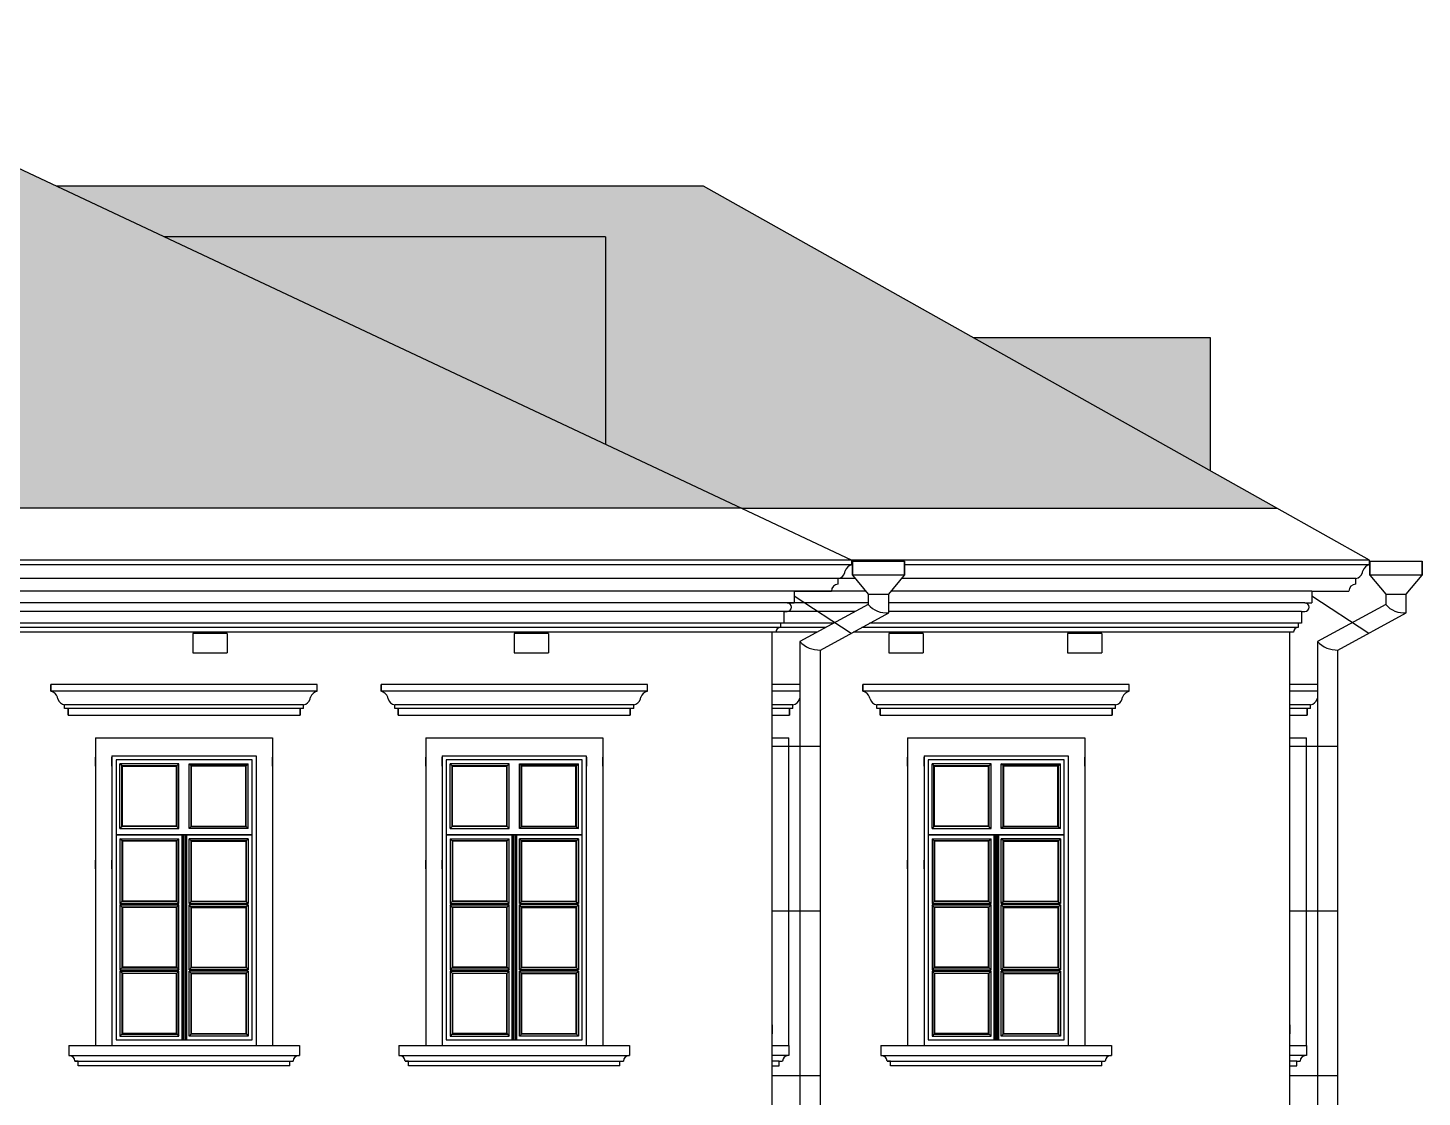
# Model space of a CAD drawing. Header units: millimetres. Extents: x 60 to 102290, y 34 to 65730.
# Drawn here: x 71849 to 82003, y 39050 to 46840 of the extents above; entities that cross this region are included whole.
import ezdxf

# ---------------------------------------------------------------- set-up
doc = ezdxf.new("R2010")
doc.units = ezdxf.units.MM
doc.layers.add('hatch', color=251, linetype='Continuous')

msp = doc.modelspace()

# ---------------------------------------------------------------- hatches: boundary and pattern name
at = {"layer": 'hatch', "lineweight": 25, "ltscale": 100}
h = msp.add_hatch(dxfattribs=at)
h.set_pattern_fill('AR-RSHKE', color=256, scale=0.499998)
h.set_pattern_definition([(0, (33770.94, -78253.59), (323.84854, 152.39931), [76.19966, -63.49971, 88.8996, -38.09983, 114.29948, -50.79977]), (0, (33847.14, -78247.24), (323.84854, 152.39931), [63.49971, -241.2989, 50.79977, -76.19966]), (0, (33999.54, -78263.12), (323.84854, 152.39931), [38.09983, -393.6982]), (90, (33770.94, -78253.59), (-107.94951, 152.39931), [146.04934, -463.5479]), (90, (33847.14, -78253.59), (-107.94951, 152.39931), [142.87435, -466.7229]), (90, (33910.64, -78253.59), (-107.94951, 152.39931), [133.3494, -476.24785]), (90, (33999.54, -78263.12), (-107.94951, 152.39931), [146.04934, -463.5479]), (90, (34037.64, -78263.12), (-107.94951, 152.39931), [146.04934, -463.5479]), (90, (34151.94, -78253.59), (-107.94951, 152.39931), [139.69937, -469.8979])])
h.paths.add_polyline_path([(69605.5, 46839.8), (62166.5, 43340.5), (77045.6, 43340.5)])
h.paths.add_polyline_path([(69829.3, 45209.5, -0.0817059), (70188.8, 45267, -0.0817059), (70548.2, 45209.5, -0.3126103), (71121.8, 44381.8), (71121.8, 44026.9), (69255.8, 44026.9), (69255.8, 44381.8, -0.3126104)], flags=16)
h.paths.add_polyline_path([(69323.3, 44530.9), (69659.8, 44530.9), (69659.8, 44080.9), (69309.8, 44080.9), (69309.8, 44381.8, -0.0451702)], flags=0)
h.paths.add_polyline_path([(69329.3, 44560.9, -0.2535644), (69847.4, 45158.6, -0.081526), (70188.8, 45213, -0.081526), (70530.2, 45158.6, -0.2535644), (71048.2, 44560.9), (70717.8, 44560.9), (70717.8, 45059, 0.019424), (70663.8, 45094.2), (70663.8, 44894.2), (70667.8, 44894.2), (70667.8, 44774.2), (70663.8, 44400.9), (70667.8, 44400.9), (70667.8, 44280.9), (70663.8, 44080.9), (70717.8, 44080.9), (70717.8, 44530.9), (71054.3, 44530.9, -0.0451643), (71067.8, 44381.8), (71067.8, 44080.9), (70173.8, 44080.9), (70173.8, 44080.9), (69769.8, 44080.9), (69713.8, 44080.9), (69713.8, 44280.9), (69709.8, 44280.9), (69709.8, 44400.9), (69713.8, 44400.9), (69713.8, 44774.2), (69709.8, 44774.2), (69709.8, 44894.2), (69713.8, 44894.2), (69713.8, 45094.2, 0.019424), (69659.8, 45059), (69659.8, 44560.9)], flags=0)
h.paths.add_polyline_path([(69719.8, 44400.9), (69719.8, 44280.9), (69715.8, 44082.9), (69715.8, 44280.9)], flags=0)
h.paths.add_polyline_path([(69715.8, 44774.2), (69713.8, 44774.2), (69713.8, 44400.9), (69715.8, 44774.2)], flags=0)
h.paths.add_polyline_path([(69769.8, 45061.7, -0.03362), (69864.2, 45105.1), (69864, 45105.1, -0.0684342), (70134.8, 45155.8), (70134.8, 44136.9), (69769.8, 44136.9)], flags=0)
h.paths.add_polyline_path([(69931.8, 45125.1), (70134.8, 45125.1), (69960.1, 45132), (70134.8, 45132)], flags=0)
h.paths.add_polyline_path([(70203.8, 45210.9, -0.077976), (70529.5, 45156.7, -0.0444077), (70661.8, 45093), (70661.8, 44894.2), (70657.8, 44894.2), (70657.8, 44774.2), (70661.8, 44774.2), (70661.8, 44400.9), (70657.8, 44400.9), (70657.8, 44280.9), (70661.8, 44280.9), (70661.8, 44082.9), (70203.8, 44082.9)], flags=0)
h.paths.add_polyline_path([(70242.8, 45155.8, -0.0684342), (70513.6, 45105.1), (70513.3, 45105.1, -0.03362), (70607.8, 45061.7), (70607.8, 44136.9), (70242.8, 44136.9)], flags=0)
h.paths.add_polyline_path([(70242.8, 44250.9), (70607.8, 44250.9), (70242.8, 44244), (70607.8, 44244)], flags=0)
h.paths.add_polyline_path([(76055.7, 45317), (72843.3, 45317), (76055.7, 43806.1)], flags=17)
h.paths.add_polyline_path([(76768.7, 45685.8), (72059.1, 45685.8), (72843.3, 45317), (76055.7, 45317), (76055.7, 43806.1), (77045.6, 43340.5), (80946.2, 43340.5)])
h.paths.add_polyline_path([(80460.9, 44580.5), (78737.5, 44580.5), (80460.9, 43612.9)], flags=17)
h.paths.add_polyline_path([(66368.2, 45317), (63625.7, 45317), (63625.7, 44026.9)], flags=17)

# ---------------------------------------------------------------- linework, layer by layer
at = {"ltscale": 100}
for p, q in [((76055.7, 45317), (72843.3, 45317)), ((76055.7, 45317), (76055.7, 43806.1)), ((80460.9, 44580.5), (78737.5, 44580.5)), ((80460.9, 43612.9), (80460.9, 44580.5)), ((73420.3, 43340.5), (72820.3, 43340.5)), ((81620.7, 42961.8), (80946.2, 43340.5)), ((81620.7, 42961.8), (61361.6, 42961.8)), ((77850.7, 42927.7), (77850.7, 42961.8)), ((81620.7, 42927.7), (81620.7, 42961.8)), ((73176, 42927.7), (61361.6, 42927.7)), ((77853.4, 42927.7), (73176, 42927.7)), ((77799.4, 42871.6), (77802, 42883.7)), ((78233.4, 42951.8), (77853.4, 42951.8)), ((77853.4, 42951.8), (77853.4, 42853.4)), ((78233.4, 42853.4), (78233.4, 42951.8)), ((81620.7, 42927.7), (78233.4, 42927.7)), ((81569.4, 42871.6), (81572, 42883.7)), ((82003.4, 42951.8), (81623.4, 42951.8)), ((81623.4, 42951.8), (81623.4, 42853.4)), ((82003.4, 42853.4), (82003.4, 42951.8)), ((73088.6, 42827.7), (61461.6, 42827.7)), ((77874.5, 42827.7), (73088.6, 42827.7)), ((77750.7, 42786.8), (77750.7, 42827.7)), ((77853.4, 42853.4), (77968.4, 42713.4)), ((78118.4, 42713.4), (78233.4, 42853.4)), ((81520.7, 42827.7), (78212.2, 42827.7)), ((81520.7, 42786.8), (81520.7, 42827.7)), ((81623.4, 42853.4), (81738.4, 42713.4)), ((81888.4, 42713.4), (82003.4, 42853.4)), ((73061, 42736.8), (61511.6, 42736.8)), ((73061, 42651.8), (61781.8, 42651.8)), ((77949.2, 42736.8), (73061, 42736.8)), ((77968.4, 42651.8), (73061, 42651.8)), ((77378, 42651.8), (77430.5, 42651.8)), ((77430.5, 42736.8), (77430.5, 42651.8)), ((77430.5, 42736.8), (77700.7, 42736.8)), ((77968.4, 42713.4), (78118.4, 42713.4)), ((77968.4, 42713.4), (77968.4, 42639.5)), ((78118.4, 42578.3), (78118.4, 42713.4)), ((81148, 42651.8), (78118.4, 42651.8)), ((81200.5, 42736.8), (78137.6, 42736.8)), ((81148, 42651.8), (81200.5, 42651.8)), ((81200.5, 42736.8), (81200.5, 42651.8)), ((81200.5, 42736.8), (81470.7, 42736.8)), ((81738.4, 42713.4), (81888.4, 42713.4)), ((81738.4, 42713.4), (81738.4, 42639.5)), ((81888.4, 42578.3), (81888.4, 42713.4)), ((73061, 42586.8), (61834.3, 42586.8)), ((77871.9, 42586.8), (73061, 42586.8)), ((77355.5, 42586.8), (77355.5, 42501.8)), ((77355.5, 42586.8), (77378, 42586.8)), ((77968.4, 42639.5), (77470.5, 42368)), ((77620.5, 42306.8), (78118.4, 42578.3)), ((81125.5, 42586.8), (78118.4, 42586.8)), ((81125.5, 42586.8), (81125.5, 42501.8)), ((81125.5, 42586.8), (81148, 42586.8)), ((81738.4, 42639.5), (81240.5, 42368)), ((81390.5, 42306.8), (81888.4, 42578.3)), ((73061, 42501.8), (61856.8, 42501.8)), ((73061, 42471.8), (61881.8, 42471.8)), ((77716, 42501.8), (73061, 42501.8)), ((77661, 42471.8), (73061, 42471.8)), ((77330.5, 42501.8), (77330.5, 42471.8)), ((77355.5, 42501.8), (77330.5, 42501.8)), ((81100.5, 42471.8), (77923.2, 42471.8)), ((81100.5, 42501.8), (77978.2, 42501.8)), ((81100.5, 42501.8), (81100.5, 42471.8)), ((81125.5, 42501.8), (81100.5, 42501.8)), ((73061, 42436.8), (61916.8, 42436.8)), ((73300.5, 42426.8), (73050.5, 42426.8)), ((73050.5, 42426.8), (73050.5, 42286.8)), ((77596.8, 42436.8), (73061, 42436.8)), ((73300.5, 42426.8), (73300.5, 42286.8)), ((75640.5, 42426.8), (75390.5, 42426.8)), ((75390.5, 42426.8), (75390.5, 42286.8)), ((75640.5, 42426.8), (75640.5, 42286.8)), ((77295.5, 42436.8), (77270.5, 42436.8)), ((77270.5, 38227.8), (77270.5, 42436.8)), ((77470.5, 42368), (77470.5, 38276.8)), ((81040.5, 42436.8), (77859, 42436.8)), ((78370.1, 42426.8), (78120.1, 42426.8)), ((78120.1, 42426.8), (78120.1, 42286.8)), ((78370.1, 42426.8), (78370.1, 42286.8)), ((79669.8, 42426.8), (79419.8, 42426.8)), ((79419.8, 42426.8), (79419.8, 42286.8)), ((79669.8, 42426.8), (79669.8, 42286.8)), ((81040.5, 38227.8), (81040.5, 42436.8)), ((81065.5, 42436.8), (81040.5, 42436.8)), ((81240.5, 42368), (81240.5, 38276.8)), ((73050.5, 42286.8), (73300.5, 42286.8)), ((75390.5, 42286.8), (75640.5, 42286.8)), ((77620.5, 38320), (77620.5, 42306.8)), ((78120.1, 42286.8), (78370.1, 42286.8)), ((79419.8, 42286.8), (79669.8, 42286.8)), ((81390.5, 38320), (81390.5, 42306.8)), ((72015.8, 42056.8), (72015.8, 42006.8)), ((73955.8, 42056.8), (72015.8, 42056.8)), ((72015.8, 42006.8), (72015.8, 42056.8)), ((73955.8, 42006.8), (73955.8, 42056.8)), ((74420.9, 42056.8), (74420.9, 42006.8)), ((76360.9, 42056.8), (74420.9, 42056.8)), ((74420.9, 42006.8), (74420.9, 42056.8)), ((76360.9, 42006.8), (76360.9, 42056.8)), ((77470.5, 42056.8), (77270.5, 42056.8)), ((77930.9, 42056.8), (77930.9, 42006.8)), ((79870.9, 42056.8), (77930.9, 42056.8)), ((77930.9, 42006.8), (77930.9, 42056.8)), ((79870.9, 42006.8), (79870.9, 42056.8)), ((81240.5, 42056.8), (81040.5, 42056.8)), ((73955.8, 42006.8), (72015.8, 42006.8)), ((72067.2, 41950.8), (72064.5, 41962.9)), ((73904.5, 41950.8), (73907.1, 41962.9)), ((76360.9, 42006.8), (74420.9, 42006.8)), ((74472.2, 41950.8), (74469.6, 41962.9)), ((76309.6, 41950.8), (76312.2, 41962.9)), ((77470.5, 42006.8), (77270.5, 42006.8)), ((77469.2, 41950.8), (77470.5, 41956.8)), ((79870.9, 42006.8), (77930.9, 42006.8)), ((77982.2, 41950.8), (77979.6, 41962.9)), ((79819.5, 41950.8), (79822.2, 41962.9)), ((81240.5, 42006.8), (81040.5, 42006.8)), ((81239.2, 41950.8), (81240.5, 41956.8)), ((72115.8, 41881.8), (72115.8, 41906.8)), ((72140.8, 41881.8), (72140.8, 41831.8)), ((72140.8, 41831.8), (72140.8, 41881.8)), ((72140.8, 41881.8), (72140.8, 41831.8)), ((73830.8, 41831.8), (73830.8, 41881.8)), ((73830.8, 41881.8), (73830.8, 41831.8)), ((73855.8, 41881.8), (73855.8, 41906.8)), ((74520.9, 41881.8), (74520.9, 41906.8)), ((74545.9, 41881.8), (74545.9, 41831.8)), ((74545.9, 41831.8), (74545.9, 41881.8)), ((74545.9, 41881.8), (74545.9, 41831.8)), ((76235.9, 41831.8), (76235.9, 41881.8)), ((76235.9, 41881.8), (76235.9, 41831.8)), ((76260.9, 41881.8), (76260.9, 41906.8)), ((77395.5, 41881.8), (77395.5, 41831.8)), ((77395.5, 41831.8), (77395.5, 41881.8)), ((77395.5, 41881.8), (77395.5, 41831.8)), ((77420.5, 41881.8), (77395.5, 41881.8)), ((77420.5, 41881.8), (77420.5, 41906.8)), ((78030.9, 41881.8), (78030.9, 41906.8)), ((78055.9, 41881.8), (78055.9, 41831.8)), ((78055.9, 41831.8), (78055.9, 41881.8)), ((78055.9, 41881.8), (78055.9, 41831.8)), ((79745.9, 41831.8), (79745.9, 41881.8)), ((79745.9, 41881.8), (79745.9, 41831.8)), ((79770.9, 41881.8), (79770.9, 41906.8)), ((81165.5, 41881.8), (81165.5, 41831.8)), ((81165.5, 41831.8), (81165.5, 41881.8)), ((81165.5, 41881.8), (81165.5, 41831.8)), ((81190.5, 41881.8), (81165.5, 41881.8)), ((81190.5, 41881.8), (81190.5, 41906.8)), ((72140.8, 41831.8), (73830.8, 41831.8)), ((74545.9, 41831.8), (76235.9, 41831.8)), ((77270.5, 41831.8), (77395.5, 41831.8)), ((78055.9, 41831.8), (79745.9, 41831.8)), ((81040.5, 41831.8), (81165.5, 41831.8)), ((72341, 41666.8), (72341, 39426.8)), ((72341, 41666.8), (73630.7, 41666.8)), ((73630.7, 41666.8), (73630.7, 39426.8)), ((74746.1, 41666.8), (74746.1, 39426.8)), ((74746.1, 41666.8), (76035.7, 41666.8)), ((76035.7, 41666.8), (76035.7, 39426.8)), ((77270.5, 41666.8), (77390.5, 41666.8)), ((77390.5, 39426.8), (77390.5, 41666.8)), ((78256, 41666.8), (78256, 39426.8)), ((78256, 41666.8), (79545.7, 41666.8)), ((79545.7, 41666.8), (79545.7, 39426.8)), ((81040.5, 41666.8), (81160.5, 41666.8)), ((81160.5, 39426.8), (81160.5, 41666.8)), ((72461, 41536.8), (72461, 39426.8)), ((72461, 41536.8), (73510.7, 41536.8)), ((73510.7, 41536.8), (73510.7, 39426.8)), ((74866.1, 41536.8), (74866.1, 39426.8)), ((74866.1, 41536.8), (75915.7, 41536.8)), ((75915.7, 41536.8), (75915.7, 39426.8)), ((77620.5, 41604.3), (77270.5, 41604.3)), ((78376, 41536.8), (78376, 39426.8)), ((78376, 41536.8), (79425.7, 41536.8)), ((79425.7, 41536.8), (79425.7, 39426.8)), ((81390.5, 41604.3), (81040.5, 41604.3)), ((72341, 41461.8), (72341, 41526.8)), ((72461, 41461.8), (72461, 41526.8)), ((74746.1, 41461.8), (74746.1, 41526.8)), ((74866.1, 41461.8), (74866.1, 41526.8)), ((78256, 41461.8), (78256, 41526.8)), ((78376, 41461.8), (78376, 41526.8)), ((72341, 40711.8), (72341, 40776.8)), ((72461, 40711.8), (72461, 40776.8)), ((74746.1, 40711.8), (74746.1, 40776.8)), ((74866.1, 40711.8), (74866.1, 40776.8)), ((78256, 40711.8), (78256, 40776.8)), ((78376, 40711.8), (78376, 40776.8)), ((77620.5, 40404.3), (77270.5, 40404.3)), ((81390.5, 40404.3), (81040.5, 40404.3)), ((77270.5, 39576.8), (77270.5, 39511.8)), ((81040.5, 39576.8), (81040.5, 39511.8)), ((72145.8, 39426.8), (73825.8, 39426.8)), ((72145.8, 39426.8), (72145.8, 39351.8)), ((72461, 39426.8), (73510.7, 39426.8)), ((73825.8, 39426.8), (73825.8, 39351.8)), ((74550.9, 39426.8), (76230.9, 39426.8)), ((74550.9, 39426.8), (74550.9, 39351.8)), ((74866.1, 39426.8), (75915.7, 39426.8)), ((76230.9, 39426.8), (76230.9, 39351.8)), ((77270.5, 39426.8), (77390.5, 39426.8)), ((77390.5, 39426.8), (77390.5, 39351.8)), ((78060.9, 39426.8), (79740.9, 39426.8)), ((78060.9, 39426.8), (78060.9, 39351.8)), ((78376, 39426.8), (79425.7, 39426.8)), ((79740.9, 39426.8), (79740.9, 39351.8)), ((81040.5, 39426.8), (81160.5, 39426.8)), ((81160.5, 39426.8), (81160.5, 39351.8)), ((72145.8, 39351.8), (73825.8, 39351.8)), ((72215.8, 39311.8), (72190.8, 39311.8)), ((72215.8, 39276.8), (72215.8, 39311.8)), ((73755.8, 39311.8), (73780.8, 39311.8)), ((73755.8, 39276.8), (73755.8, 39311.8)), ((74550.9, 39351.8), (76230.9, 39351.8)), ((74620.9, 39311.8), (74595.9, 39311.8)), ((74620.9, 39276.8), (74620.9, 39311.8)), ((76160.9, 39311.8), (76185.9, 39311.8)), ((76160.9, 39276.8), (76160.9, 39311.8)), ((77390.5, 39351.8), (77270.5, 39351.8)), ((77320.5, 39311.8), (77345.5, 39311.8)), ((77320.5, 39276.8), (77320.5, 39311.8)), ((77390.5, 39351.8), (77385.5, 39351.8)), ((78060.9, 39351.8), (79740.9, 39351.8)), ((78130.9, 39311.8), (78105.9, 39311.8)), ((78130.9, 39276.8), (78130.9, 39311.8)), ((79670.9, 39311.8), (79695.9, 39311.8)), ((79670.9, 39276.8), (79670.9, 39311.8)), ((81160.5, 39351.8), (81040.5, 39351.8)), ((81090.5, 39311.8), (81115.5, 39311.8)), ((81090.5, 39276.8), (81090.5, 39311.8)), ((81160.5, 39351.8), (81155.5, 39351.8)), ((73755.8, 39276.8), (72215.8, 39276.8)), ((76160.9, 39276.8), (74620.9, 39276.8)), ((77270.5, 39276.8), (77320.5, 39276.8)), ((77620.5, 39204.3), (77270.5, 39204.3)), ((79670.9, 39276.8), (78130.9, 39276.8)), ((81040.5, 39276.8), (81090.5, 39276.8)), ((81390.5, 39204.3), (81040.5, 39204.3))]:
    msp.add_line(p, q, dxfattribs=at)
at = {"ltscale": 4}
for p, q in [((73855.8, 41906.8), (72115.8, 41906.8)), ((73855.8, 41881.8), (72115.8, 41881.8)), ((76260.9, 41906.8), (74520.9, 41906.8)), ((76260.9, 41881.8), (74520.9, 41881.8)), ((77420.5, 41906.8), (77270.5, 41906.8)), ((77395.5, 41881.8), (77270.5, 41881.8)), ((79770.9, 41906.8), (78030.9, 41906.8)), ((79770.9, 41881.8), (78030.9, 41881.8)), ((81190.5, 41906.8), (81040.5, 41906.8)), ((81165.5, 41881.8), (81040.5, 41881.8)), ((73481.4, 41506.7), (72491, 41506.7)), ((72491, 41506.7), (72491, 39466.8)), ((72519, 41006.4), (72519, 41478.8)), ((72949, 41478.8), (72519, 41478.8)), ((72537, 41460.7), (72519, 41478.7)), ((72533, 41464.8), (72935, 41464.8)), ((72533, 41020.4), (72533, 41464.8)), ((72537, 41460.8), (72931, 41460.8)), ((72537, 41024.4), (72537, 41460.8)), ((72931, 41460.7), (72949, 41478.7)), ((72931, 41024.4), (72931, 41460.8)), ((72935, 41020.4), (72935, 41464.8)), ((72949, 41006.4), (72949, 41478.8)), ((73023, 41006.4), (73023, 41478.8)), ((73023, 41478.8), (73453.4, 41478.8)), ((73041, 41460.7), (73023, 41478.7)), ((73439.4, 41464.8), (73037, 41464.8)), ((73037, 41020.4), (73037, 41464.8)), ((73435.4, 41460.8), (73041, 41460.8)), ((73041, 41024.4), (73041, 41460.8)), ((73435.4, 41460.7), (73453.4, 41478.7)), ((73435.4, 41024.4), (73435.4, 41460.8)), ((73439.4, 41020.4), (73439.4, 41464.8)), ((73453.4, 41006.4), (73453.4, 41478.8)), ((73481.4, 39466.8), (73481.4, 41506.7)), ((73511, 41526.8), (73511, 41461.8)), ((73631, 41461.8), (73631, 41526.8)), ((75886.4, 41506.7), (74896.1, 41506.7)), ((74896.1, 41506.7), (74896.1, 39466.8)), ((74924.1, 41006.4), (74924.1, 41478.8)), ((75354.1, 41478.8), (74924.1, 41478.8)), ((74942.1, 41460.7), (74924.1, 41478.7)), ((74938.1, 41464.8), (75340.1, 41464.8)), ((74938.1, 41020.4), (74938.1, 41464.8)), ((74942.1, 41460.8), (75336.1, 41460.8)), ((74942.1, 41024.4), (74942.1, 41460.8)), ((75336.1, 41460.7), (75354.1, 41478.7)), ((75336.1, 41024.4), (75336.1, 41460.8)), ((75340.1, 41020.4), (75340.1, 41464.8)), ((75354.1, 41006.4), (75354.1, 41478.8)), ((75428.1, 41006.4), (75428.1, 41478.8)), ((75428.1, 41478.8), (75858.4, 41478.8)), ((75446.1, 41460.7), (75428.1, 41478.7)), ((75844.4, 41464.8), (75442.1, 41464.8)), ((75442.1, 41020.4), (75442.1, 41464.8)), ((75840.4, 41460.8), (75446.1, 41460.8)), ((75446.1, 41024.4), (75446.1, 41460.8)), ((75840.4, 41460.7), (75858.4, 41478.7)), ((75840.4, 41024.4), (75840.4, 41460.8)), ((75844.4, 41020.4), (75844.4, 41464.8)), ((75858.4, 41006.4), (75858.4, 41478.8)), ((75886.4, 39466.8), (75886.4, 41506.7)), ((75916, 41526.8), (75916, 41461.8)), ((76036, 41461.8), (76036, 41526.8)), ((79396.4, 41506.7), (78406, 41506.7)), ((78406, 41506.7), (78406, 39466.8)), ((78434, 41006.4), (78434, 41478.8)), ((78864, 41478.8), (78434, 41478.8)), ((78452, 41460.7), (78434, 41478.7)), ((78448, 41464.8), (78850, 41464.8)), ((78448, 41020.4), (78448, 41464.8)), ((78452, 41460.8), (78846, 41460.8)), ((78452, 41024.4), (78452, 41460.8)), ((78846, 41460.7), (78864, 41478.7)), ((78846, 41024.4), (78846, 41460.8)), ((78850, 41020.4), (78850, 41464.8)), ((78864, 41006.4), (78864, 41478.8)), ((78938, 41006.4), (78938, 41478.8)), ((78938, 41478.8), (79368.4, 41478.8)), ((78956, 41460.7), (78938, 41478.7)), ((79354.4, 41464.8), (78952, 41464.8)), ((78952, 41020.4), (78952, 41464.8)), ((79350.4, 41460.8), (78956, 41460.8)), ((78956, 41024.4), (78956, 41460.8)), ((79350.4, 41460.7), (79368.4, 41478.7)), ((79350.4, 41024.4), (79350.4, 41460.8)), ((79354.4, 41020.4), (79354.4, 41464.8)), ((79368.4, 41006.4), (79368.4, 41478.8)), ((79396.4, 39466.8), (79396.4, 41506.7)), ((79426, 41526.8), (79426, 41461.8)), ((79546, 41461.8), (79546, 41526.8)), ((72491, 40963.4), (73481.4, 40963.4)), ((72491, 40961.4), (73481.4, 40961.4)), ((72537, 41024.3), (72519, 41006.4)), ((72519, 41006.4), (72949, 41006.4)), ((72519, 40932.4), (72519, 40459.8)), ((72519, 40932.4), (72949, 40932.4)), ((72537, 40914.3), (72519, 40932.3)), ((72935, 41020.4), (72533, 41020.4)), ((72931, 41024.4), (72537, 41024.4)), ((72931, 41024.3), (72949, 41006.4)), ((72931, 40914.3), (72949, 40932.3)), ((72949, 40459.8), (72949, 40932.4)), ((72969, 40961.4), (72969, 39466.8)), ((72974, 40961.4), (72974, 39466.8)), ((72980, 40961.4), (72980, 39466.8)), ((72992, 40961.4), (72992, 39466.8)), ((72998, 40961.4), (72998, 39466.8)), ((73003, 40961.4), (73003, 39466.8)), ((73041, 41024.3), (73023, 41006.4)), ((73453.4, 41006.4), (73023, 41006.4)), ((73023, 40459.8), (73023, 40932.4)), ((73453.4, 40932.4), (73023, 40932.4)), ((73041, 40914.3), (73023, 40932.3)), ((73037, 41020.4), (73439.4, 41020.4)), ((73041, 41024.4), (73435.4, 41024.4)), ((73435.4, 41024.4), (73453.4, 41006.4)), ((73435.4, 40914.3), (73453.4, 40932.3)), ((73453.4, 40932.4), (73453.4, 40459.8)), ((74896.1, 40963.4), (75886.4, 40963.4)), ((74896.1, 40961.4), (75886.4, 40961.4)), ((74942.1, 41024.3), (74924.1, 41006.4)), ((74924.1, 41006.4), (75354.1, 41006.4)), ((74924.1, 40932.4), (74924.1, 40459.8)), ((74924.1, 40932.4), (75354.1, 40932.4)), ((74942.1, 40914.3), (74924.1, 40932.3)), ((75340.1, 41020.4), (74938.1, 41020.4)), ((75336.1, 41024.4), (74942.1, 41024.4)), ((75336.1, 41024.3), (75354.1, 41006.4)), ((75336.1, 40914.3), (75354.1, 40932.3)), ((75354.1, 40459.8), (75354.1, 40932.4)), ((75374.1, 40961.4), (75374.1, 39466.8)), ((75379.1, 40961.4), (75379.1, 39466.8)), ((75385.1, 40961.4), (75385.1, 39466.8)), ((75397.1, 40961.4), (75397.1, 39466.8)), ((75403.1, 40961.4), (75403.1, 39466.8)), ((75408.1, 40961.4), (75408.1, 39466.8)), ((75446.1, 41024.3), (75428.1, 41006.4)), ((75858.4, 41006.4), (75428.1, 41006.4)), ((75428.1, 40459.8), (75428.1, 40932.4)), ((75858.4, 40932.4), (75428.1, 40932.4)), ((75446.1, 40914.3), (75428.1, 40932.3)), ((75442.1, 41020.4), (75844.4, 41020.4)), ((75446.1, 41024.4), (75840.4, 41024.4)), ((75840.4, 41024.4), (75858.4, 41006.4)), ((75840.4, 40914.3), (75858.4, 40932.3)), ((75858.4, 40932.4), (75858.4, 40459.8)), ((78406, 40963.4), (79396.4, 40963.4)), ((78406, 40961.4), (79396.4, 40961.4)), ((78452, 41024.3), (78434, 41006.4)), ((78434, 41006.4), (78864, 41006.4)), ((78434, 40932.4), (78434, 40459.8)), ((78434, 40932.4), (78864, 40932.4)), ((78452, 40914.3), (78434, 40932.3)), ((78850, 41020.4), (78448, 41020.4)), ((78846, 41024.4), (78452, 41024.4)), ((78846, 41024.3), (78864, 41006.4)), ((78846, 40914.3), (78864, 40932.3)), ((78864, 40459.8), (78864, 40932.4)), ((78884, 40961.4), (78884, 39466.8)), ((78889, 40961.4), (78889, 39466.8)), ((78895, 40961.4), (78895, 39466.8)), ((78907, 40961.4), (78907, 39466.8)), ((78913, 40961.4), (78913, 39466.8)), ((78918, 40961.4), (78918, 39466.8)), ((78956, 41024.3), (78938, 41006.4)), ((79368.4, 41006.4), (78938, 41006.4)), ((78938, 40459.8), (78938, 40932.4)), ((79368.4, 40932.4), (78938, 40932.4)), ((78956, 40914.3), (78938, 40932.3)), ((78952, 41020.4), (79354.4, 41020.4)), ((78956, 41024.4), (79350.4, 41024.4)), ((79350.4, 41024.4), (79368.4, 41006.4)), ((79350.4, 40914.3), (79368.4, 40932.3)), ((79368.4, 40932.4), (79368.4, 40459.8)), ((72533, 40918.4), (72533, 40473.8)), ((72533, 40918.4), (72935, 40918.4)), ((72537, 40914.4), (72537, 40477.8)), ((72931, 40914.4), (72537, 40914.4)), ((72931, 40477.8), (72931, 40914.4)), ((72935, 40473.8), (72935, 40918.4)), ((73037, 40473.8), (73037, 40918.4)), ((73439.4, 40918.4), (73037, 40918.4)), ((73041, 40477.8), (73041, 40914.4)), ((73041, 40914.4), (73435.4, 40914.4)), ((73435.4, 40914.4), (73435.4, 40477.8)), ((73439.4, 40918.4), (73439.4, 40473.8)), ((74938.1, 40918.4), (74938.1, 40473.8)), ((74938.1, 40918.4), (75340.1, 40918.4)), ((74942.1, 40914.4), (74942.1, 40477.8)), ((75336.1, 40914.4), (74942.1, 40914.4)), ((75336.1, 40477.8), (75336.1, 40914.4)), ((75340.1, 40473.8), (75340.1, 40918.4)), ((75442.1, 40473.8), (75442.1, 40918.4)), ((75844.4, 40918.4), (75442.1, 40918.4)), ((75446.1, 40477.8), (75446.1, 40914.4)), ((75446.1, 40914.4), (75840.4, 40914.4)), ((75840.4, 40914.4), (75840.4, 40477.8)), ((75844.4, 40918.4), (75844.4, 40473.8)), ((78448, 40918.4), (78448, 40473.8)), ((78448, 40918.4), (78850, 40918.4)), ((78452, 40914.4), (78452, 40477.8)), ((78846, 40914.4), (78452, 40914.4)), ((78846, 40477.8), (78846, 40914.4)), ((78850, 40473.8), (78850, 40918.4)), ((78952, 40473.8), (78952, 40918.4)), ((79354.4, 40918.4), (78952, 40918.4)), ((78956, 40477.8), (78956, 40914.4)), ((78956, 40914.4), (79350.4, 40914.4)), ((79350.4, 40914.4), (79350.4, 40477.8)), ((79354.4, 40918.4), (79354.4, 40473.8)), ((72537, 40477.8), (72519, 40459.8)), ((72519, 40459.8), (72949, 40459.8)), ((72519, 40449.8), (72949, 40449.8)), ((72519, 40449.8), (72519, 39977.3)), ((72519, 40449.8), (72949, 40449.8)), ((72537, 40431.8), (72519, 40449.7)), ((72533, 40473.8), (72935, 40473.8)), ((72533, 40435.8), (72533, 39991.3)), ((72533, 40435.8), (72935, 40435.8)), ((72931, 40477.8), (72537, 40477.8)), ((72537, 40431.8), (72537, 39995.3)), ((72931, 40431.8), (72537, 40431.8)), ((72931, 40477.8), (72949, 40459.8)), ((72931, 40431.8), (72949, 40449.7)), ((72931, 39995.3), (72931, 40431.8)), ((72935, 39991.3), (72935, 40435.8)), ((72949, 39977.3), (72949, 40449.8)), ((73041, 40477.8), (73023, 40459.8)), ((73453.4, 40459.8), (73023, 40459.8)), ((73453.4, 40449.8), (73023, 40449.8)), ((73023, 39977.3), (73023, 40449.8)), ((73453.4, 40449.8), (73023, 40449.8)), ((73041, 40431.8), (73023, 40449.7)), ((73439.4, 40473.8), (73037, 40473.8)), ((73037, 39991.3), (73037, 40435.8)), ((73439.4, 40435.8), (73037, 40435.8)), ((73041, 40477.8), (73435.4, 40477.8)), ((73041, 39995.3), (73041, 40431.8)), ((73041, 40431.8), (73435.4, 40431.8)), ((73435.4, 40477.8), (73453.4, 40459.8)), ((73435.4, 40431.8), (73453.4, 40449.7)), ((73435.4, 40431.8), (73435.4, 39995.3)), ((73439.4, 40435.8), (73439.4, 39991.3)), ((73453.4, 40449.8), (73453.4, 39977.3)), ((74942.1, 40477.8), (74924.1, 40459.8)), ((74924.1, 40459.8), (75354.1, 40459.8)), ((74924.1, 40449.8), (75354.1, 40449.8)), ((74924.1, 40449.8), (74924.1, 39977.3)), ((74924.1, 40449.8), (75354.1, 40449.8)), ((74942.1, 40431.8), (74924.1, 40449.7)), ((74938.1, 40473.8), (75340.1, 40473.8)), ((74938.1, 40435.8), (74938.1, 39991.3)), ((74938.1, 40435.8), (75340.1, 40435.8)), ((75336.1, 40477.8), (74942.1, 40477.8)), ((74942.1, 40431.8), (74942.1, 39995.3)), ((75336.1, 40431.8), (74942.1, 40431.8)), ((75336.1, 40477.8), (75354.1, 40459.8)), ((75336.1, 40431.8), (75354.1, 40449.7)), ((75336.1, 39995.3), (75336.1, 40431.8)), ((75340.1, 39991.3), (75340.1, 40435.8)), ((75354.1, 39977.3), (75354.1, 40449.8)), ((75446.1, 40477.8), (75428.1, 40459.8)), ((75858.4, 40459.8), (75428.1, 40459.8)), ((75858.4, 40449.8), (75428.1, 40449.8)), ((75428.1, 39977.3), (75428.1, 40449.8)), ((75858.4, 40449.8), (75428.1, 40449.8)), ((75446.1, 40431.8), (75428.1, 40449.7)), ((75844.4, 40473.8), (75442.1, 40473.8)), ((75442.1, 39991.3), (75442.1, 40435.8)), ((75844.4, 40435.8), (75442.1, 40435.8)), ((75446.1, 40477.8), (75840.4, 40477.8)), ((75446.1, 39995.3), (75446.1, 40431.8)), ((75446.1, 40431.8), (75840.4, 40431.8)), ((75840.4, 40477.8), (75858.4, 40459.8)), ((75840.4, 40431.8), (75858.4, 40449.7)), ((75840.4, 40431.8), (75840.4, 39995.3)), ((75844.4, 40435.8), (75844.4, 39991.3)), ((75858.4, 40449.8), (75858.4, 39977.3)), ((78452, 40477.8), (78434, 40459.8)), ((78434, 40459.8), (78864, 40459.8)), ((78434, 40449.8), (78864, 40449.8)), ((78434, 40449.8), (78434, 39977.3)), ((78434, 40449.8), (78864, 40449.8)), ((78452, 40431.8), (78434, 40449.7)), ((78448, 40473.8), (78850, 40473.8)), ((78448, 40435.8), (78448, 39991.3)), ((78448, 40435.8), (78850, 40435.8)), ((78846, 40477.8), (78452, 40477.8)), ((78452, 40431.8), (78452, 39995.3)), ((78846, 40431.8), (78452, 40431.8)), ((78846, 40477.8), (78864, 40459.8)), ((78846, 40431.8), (78864, 40449.7)), ((78846, 39995.3), (78846, 40431.8)), ((78850, 39991.3), (78850, 40435.8)), ((78864, 39977.3), (78864, 40449.8)), ((78956, 40477.8), (78938, 40459.8)), ((79368.4, 40459.8), (78938, 40459.8)), ((79368.4, 40449.8), (78938, 40449.8)), ((78938, 39977.3), (78938, 40449.8)), ((79368.4, 40449.8), (78938, 40449.8)), ((78956, 40431.8), (78938, 40449.7)), ((79354.4, 40473.8), (78952, 40473.8)), ((78952, 39991.3), (78952, 40435.8)), ((79354.4, 40435.8), (78952, 40435.8)), ((78956, 40477.8), (79350.4, 40477.8)), ((78956, 39995.3), (78956, 40431.8)), ((78956, 40431.8), (79350.4, 40431.8)), ((79350.4, 40477.8), (79368.4, 40459.8)), ((79350.4, 40431.8), (79368.4, 40449.7)), ((79350.4, 40431.8), (79350.4, 39995.3)), ((79354.4, 40435.8), (79354.4, 39991.3)), ((79368.4, 40449.8), (79368.4, 39977.3)), ((72537, 39995.3), (72519, 39977.3)), ((72519, 39977.3), (72949, 39977.3)), ((72519, 39967.3), (72949, 39967.3)), ((72519, 39967.3), (72519, 39494.8)), ((72519, 39967.3), (72949, 39967.3)), ((72537, 39949.3), (72519, 39967.3)), ((72533, 39991.3), (72935, 39991.3)), ((72533, 39953.3), (72533, 39508.8)), ((72533, 39953.3), (72935, 39953.3)), ((72931, 39995.3), (72537, 39995.3)), ((72537, 39949.3), (72537, 39512.8)), ((72931, 39949.3), (72537, 39949.3)), ((72931, 39995.3), (72949, 39977.3)), ((72931, 39949.3), (72949, 39967.3)), ((72931, 39512.8), (72931, 39949.3)), ((72935, 39508.8), (72935, 39953.3)), ((72949, 39494.8), (72949, 39967.3)), ((73041, 39995.3), (73023, 39977.3)), ((73453.4, 39977.3), (73023, 39977.3)), ((73453.4, 39967.3), (73023, 39967.3)), ((73023, 39494.8), (73023, 39967.3)), ((73453.4, 39967.3), (73023, 39967.3)), ((73041, 39949.3), (73023, 39967.3)), ((73439.4, 39991.3), (73037, 39991.3)), ((73037, 39508.8), (73037, 39953.3)), ((73439.4, 39953.3), (73037, 39953.3)), ((73041, 39995.3), (73435.4, 39995.3)), ((73041, 39512.8), (73041, 39949.3)), ((73041, 39949.3), (73435.4, 39949.3)), ((73435.4, 39995.3), (73453.4, 39977.3)), ((73435.4, 39949.3), (73453.4, 39967.3)), ((73435.4, 39949.3), (73435.4, 39512.8)), ((73439.4, 39953.3), (73439.4, 39508.8)), ((73453.4, 39967.3), (73453.4, 39494.8)), ((74942.1, 39995.3), (74924.1, 39977.3)), ((74924.1, 39977.3), (75354.1, 39977.3)), ((74924.1, 39967.3), (75354.1, 39967.3)), ((74924.1, 39967.3), (74924.1, 39494.8)), ((74924.1, 39967.3), (75354.1, 39967.3)), ((74942.1, 39949.3), (74924.1, 39967.3)), ((74938.1, 39991.3), (75340.1, 39991.3)), ((74938.1, 39953.3), (74938.1, 39508.8)), ((74938.1, 39953.3), (75340.1, 39953.3)), ((75336.1, 39995.3), (74942.1, 39995.3)), ((74942.1, 39949.3), (74942.1, 39512.8)), ((75336.1, 39949.3), (74942.1, 39949.3)), ((75336.1, 39995.3), (75354.1, 39977.3)), ((75336.1, 39949.3), (75354.1, 39967.3)), ((75336.1, 39512.8), (75336.1, 39949.3)), ((75340.1, 39508.8), (75340.1, 39953.3)), ((75354.1, 39494.8), (75354.1, 39967.3)), ((75446.1, 39995.3), (75428.1, 39977.3)), ((75858.4, 39977.3), (75428.1, 39977.3)), ((75858.4, 39967.3), (75428.1, 39967.3)), ((75428.1, 39494.8), (75428.1, 39967.3)), ((75858.4, 39967.3), (75428.1, 39967.3)), ((75446.1, 39949.3), (75428.1, 39967.3)), ((75844.4, 39991.3), (75442.1, 39991.3)), ((75442.1, 39508.8), (75442.1, 39953.3)), ((75844.4, 39953.3), (75442.1, 39953.3)), ((75446.1, 39995.3), (75840.4, 39995.3)), ((75446.1, 39512.8), (75446.1, 39949.3)), ((75446.1, 39949.3), (75840.4, 39949.3)), ((75840.4, 39995.3), (75858.4, 39977.3)), ((75840.4, 39949.3), (75858.4, 39967.3)), ((75840.4, 39949.3), (75840.4, 39512.8)), ((75844.4, 39953.3), (75844.4, 39508.8)), ((75858.4, 39967.3), (75858.4, 39494.8)), ((78452, 39995.3), (78434, 39977.3)), ((78434, 39977.3), (78864, 39977.3)), ((78434, 39967.3), (78864, 39967.3)), ((78434, 39967.3), (78434, 39494.8)), ((78434, 39967.3), (78864, 39967.3)), ((78452, 39949.3), (78434, 39967.3)), ((78448, 39991.3), (78850, 39991.3)), ((78448, 39953.3), (78448, 39508.8)), ((78448, 39953.3), (78850, 39953.3)), ((78846, 39995.3), (78452, 39995.3)), ((78452, 39949.3), (78452, 39512.8)), ((78846, 39949.3), (78452, 39949.3)), ((78846, 39995.3), (78864, 39977.3)), ((78846, 39949.3), (78864, 39967.3)), ((78846, 39512.8), (78846, 39949.3)), ((78850, 39508.8), (78850, 39953.3)), ((78864, 39494.8), (78864, 39967.3)), ((78956, 39995.3), (78938, 39977.3)), ((79368.4, 39977.3), (78938, 39977.3)), ((79368.4, 39967.3), (78938, 39967.3)), ((78938, 39494.8), (78938, 39967.3)), ((79368.4, 39967.3), (78938, 39967.3)), ((78956, 39949.3), (78938, 39967.3)), ((79354.4, 39991.3), (78952, 39991.3)), ((78952, 39508.8), (78952, 39953.3)), ((79354.4, 39953.3), (78952, 39953.3)), ((78956, 39995.3), (79350.4, 39995.3)), ((78956, 39512.8), (78956, 39949.3)), ((78956, 39949.3), (79350.4, 39949.3)), ((79350.4, 39995.3), (79368.4, 39977.3)), ((79350.4, 39949.3), (79368.4, 39967.3)), ((79350.4, 39949.3), (79350.4, 39512.8)), ((79354.4, 39953.3), (79354.4, 39508.8)), ((79368.4, 39967.3), (79368.4, 39494.8)), ((72537, 39512.8), (72519, 39494.8)), ((72533, 39508.8), (72935, 39508.8)), ((72533, 39508.8), (72935, 39508.8)), ((72537, 39512.8), (72931, 39512.8)), ((72931, 39512.8), (72537, 39512.8)), ((72931, 39512.8), (72949, 39494.8)), ((73041, 39512.8), (73023, 39494.8)), ((73439.4, 39508.8), (73037, 39508.8)), ((73439.4, 39508.8), (73037, 39508.8)), ((73041, 39512.8), (73435.4, 39512.8)), ((73435.4, 39512.8), (73453.4, 39494.8)), ((74942.1, 39512.8), (74924.1, 39494.8)), ((74938.1, 39508.8), (75340.1, 39508.8)), ((74938.1, 39508.8), (75340.1, 39508.8)), ((74942.1, 39512.8), (75336.1, 39512.8)), ((75336.1, 39512.8), (74942.1, 39512.8)), ((75336.1, 39512.8), (75354.1, 39494.8)), ((75446.1, 39512.8), (75428.1, 39494.8)), ((75844.4, 39508.8), (75442.1, 39508.8)), ((75844.4, 39508.8), (75442.1, 39508.8)), ((75446.1, 39512.8), (75840.4, 39512.8)), ((75840.4, 39512.8), (75858.4, 39494.8)), ((78452, 39512.8), (78434, 39494.8)), ((78448, 39508.8), (78850, 39508.8)), ((78448, 39508.8), (78850, 39508.8)), ((78452, 39512.8), (78846, 39512.8)), ((78846, 39512.8), (78452, 39512.8)), ((78846, 39512.8), (78864, 39494.8)), ((78956, 39512.8), (78938, 39494.8)), ((79354.4, 39508.8), (78952, 39508.8)), ((79354.4, 39508.8), (78952, 39508.8)), ((78956, 39512.8), (79350.4, 39512.8)), ((79350.4, 39512.8), (79368.4, 39494.8)), ((72491, 39466.8), (73481.4, 39466.8)), ((72519, 39494.8), (72949, 39494.8)), ((72519, 39494.8), (72949, 39494.8)), ((73453.4, 39494.8), (73023, 39494.8)), ((73453.4, 39494.8), (73023, 39494.8)), ((74896.1, 39466.8), (75886.4, 39466.8)), ((74924.1, 39494.8), (75354.1, 39494.8)), ((74924.1, 39494.8), (75354.1, 39494.8)), ((75858.4, 39494.8), (75428.1, 39494.8)), ((75858.4, 39494.8), (75428.1, 39494.8)), ((78406, 39466.8), (79396.4, 39466.8)), ((78434, 39494.8), (78864, 39494.8)), ((78434, 39494.8), (78864, 39494.8)), ((79368.4, 39494.8), (78938, 39494.8)), ((79368.4, 39494.8), (78938, 39494.8)), ((72190.8, 39311.8), (73755.8, 39311.8)), ((74595.9, 39311.8), (76160.9, 39311.8)), ((77320.5, 39311.8), (77270.5, 39311.8)), ((78105.9, 39311.8), (79670.9, 39311.8)), ((81090.5, 39311.8), (81040.5, 39311.8))]:
    msp.add_line(p, q, dxfattribs=at)
at = {"ltscale": 100}
msp.add_lwpolyline([(62166.5, 43340.5), (69605.5, 46839.8), (77045.6, 43340.5)], close=True, dxfattribs=at)
for points in [[(77045.6, 43340.5), (80946.2, 43340.5), (76768.7, 45685.8), (72059.1, 45685.8)], [(77045.6, 43340.5), (77850.7, 42961.8)], [(78233.4, 42953.4), (78233.4, 42853.4), (77853.4, 42853.4), (77853.4, 42951.8)], [(78118.4, 42713.4), (78233.4, 42853.4), (78233.4, 42951.8), (77853.4, 42951.8), (77853.4, 42853.4), (77968.4, 42713.4), (78118.4, 42713.4)], [(82003.4, 42953.4), (82003.4, 42853.4), (81623.4, 42853.4), (81623.4, 42951.8)], [(81888.4, 42713.4), (82003.4, 42853.4), (82003.4, 42951.8), (81623.4, 42951.8), (81623.4, 42853.4), (81738.4, 42713.4), (81888.4, 42713.4)], [(77430.5, 42701.6), (77844.7, 42429)], [(81200.5, 42701.6), (81614.7, 42429)]]:
    msp.add_lwpolyline(points, dxfattribs=at)
for centre, radius, start, end in [((77737.5, 42891.3), 65, 281.76196, 342.35547), ((77864, 42864), 65, 101.76196, 162.35547), ((81507.4, 42891.3), 65, 281.76196, 342.35547), ((81633.9, 42864), 65, 101.76196, 162.35547), ((77750.7, 42736.8), 50, 90, 180), ((81520.7, 42736.8), 50, 90, 180), ((77378, 42619.3), 32.5, 270, 90), ((81148, 42619.3), 32.5, 270, 90), ((78101.3, 42750.8), 173.4, 219.95367, 275.663), ((81871.3, 42750.8), 173.4, 219.95367, 275.663), ((77330.5, 42436.8), 35, 90, 180), ((81100.5, 42436.8), 35, 90, 180), ((77615.8, 42509.8), 203.1, 224.30274, 271.31392), ((81385.8, 42509.8), 203.1, 224.30274, 271.31392), ((72002.6, 41943.2), 65, 17.64453, 78.23804), ((72129.1, 41970.5), 65, 197.64453, 258.23804), ((73842.6, 41970.5), 65, 281.76196, 342.35547), ((73969.1, 41943.2), 65, 101.76196, 162.35547), ((74407.6, 41943.2), 65, 17.64453, 78.23804), ((74534.1, 41970.5), 65, 197.64453, 258.23804), ((76247.6, 41970.5), 65, 281.76196, 342.35547), ((76374.1, 41943.2), 65, 101.76196, 162.35547), ((77407.2, 41970.5), 65, 281.76196, 342.35547), ((77917.6, 41943.2), 65, 17.64453, 78.23804), ((78044.1, 41970.5), 65, 197.64453, 258.23804), ((79757.6, 41970.5), 65, 281.76196, 342.35547), ((79884.1, 41943.2), 65, 101.76196, 162.35547), ((81177.2, 41970.5), 65, 281.76196, 342.35547), ((72150.8, 39311.8), 40, 0, 90), ((73820.8, 39311.8), 40, 90, 180), ((74555.9, 39311.8), 40, 0, 90), ((76225.9, 39311.8), 40, 90, 180), ((77385.5, 39311.8), 40, 90, 180), ((78065.9, 39311.8), 40, 0, 90), ((79735.9, 39311.8), 40, 90, 180), ((81155.5, 39311.8), 40, 90, 180)]:
    msp.add_arc(centre, radius, start, end, dxfattribs=at)

doc.saveas('drawing.dxf')
